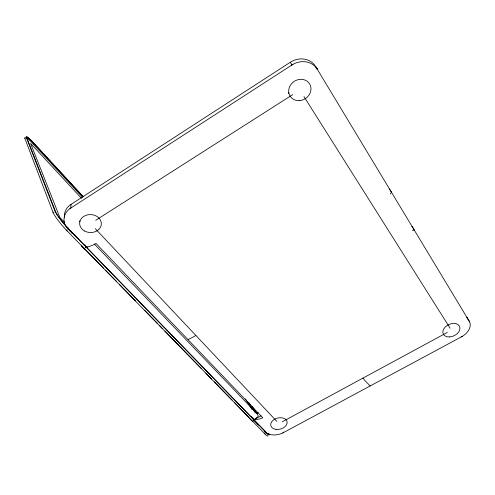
<?xml version="1.0" encoding="UTF-8"?>
<svg xmlns="http://www.w3.org/2000/svg" width="495" height="495" viewBox="0 0 495 495"><rect width="100%" height="100%" fill="white"/><g stroke="black" fill="none" stroke-linecap="round" stroke-linejoin="round"><path stroke-width="0.74" d="M253.106 418.139L253.49 419.989L258.65 419.166A34.044 23.073 -45.1 0 0 262.765 417.786L96.086 243.509A41.617 17.313 -41.6 0 1 91.495 245.706L85.988 247.58L86.043 246.362M66.701 227.527A18.105 14.955 3.4 0 1 70.742 208.079L71.063 204.367L290.367 62.222A19.088 17.139 -35.8 0 1 315.692 66.615L317.437 69.424M68.087 229.166L68.192 227.966M265.079 432.197L265.617 431.758A13.031 1.417 52.1 0 0 268.822 433.979M68.18 229.259L68.824 229.012L265.617 431.758M55.106 212.083L55.619 211.668L26.903 137.926L26.464 138.284M26.136 137.839A13.012 1.392 49.1 0 1 33.202 143.946L33.895 143.383L83.234 196.812M291.617 65.167L292.879 64.387M69.919 208.649A18.358 15.166 3.4 0 1 70.766 208.067L291.889 64.994A19.243 17.245 -35.5 0 1 317.419 69.393L316.59 68.155M95.721 220.306L292.7 94.632M85.988 247.58L87.256 246.782M256.441 413.665L258.359 412.62M261.1 415.825L253.49 419.989L258.532 425.18M282.323 421.783L447.301 332.43M282.775 432.97L461.458 336.835A15.11 10.383 -25.3 0 0 462.231 336.396M85.134 249.393L83.247 247.927A77.102 33.017 -40.2 0 1 81.285 245.471L99.031 263.612M370.155 385.964L365.069 380.698A53.553 7.505 60.4 0 1 362.977 378.1M253.112 421.783L250.761 419.748A62.822 43.678 -42.4 0 1 248.051 416.604L234.587 402.732M177.829 344.526L176.387 343.258M265.537 432.321L264.714 431.541M265.128 434.103L67.178 230.967A17.542 2.537 49.4 0 1 53.027 212.355L24.806 138.21M264.175 430.984L264.918 431.751A13.879 9.38 -13.9 0 0 283.48 432.611L283.344 432.079M99.489 264.083L103.616 268.302M105.441 270.165L114.877 279.817M115.323 280.275L116.653 281.636M119.301 284.347L135.407 300.824M144.515 310.148L157.571 323.532M159.706 325.722L162.36 328.445M164.996 331.149L201.137 368.274M68.848 229.946L68.05 229.123M69.789 230.911L72.449 233.652M214.329 381.849L231.951 400.01M205.901 373.174L211.538 378.978M67.202 230.998L66.181 229.934M64.703 222.472L59.87 217.478L30.585 143.383L81.502 198.322M94.279 243.948L256.8 413.467M95.281 228.684L276.816 421.375M83.086 196.509L33.79 143.123A13.94 1.473 49.1 0 0 26.291 137.263L54.852 210.876A17.535 2.481 49.4 0 0 69.015 229.476L265.97 432.333A13.965 1.522 52.1 0 0 269.268 434.041M33.202 143.946L82.578 197.338M173.126 339.415L173.324 339.688A84.398 48.671 -40.3 0 0 176.375 343.27M303.967 96.599L450.147 328.265M254.028 409.019L258.173 415.658A0.842 0.582 -47.2 0 1 257.846 416.697L254.306 419.624A0.842 0.582 -47.5 0 1 253.353 419.649L251.615 416.771A0.835 0.575 -47.4 0 1 251.547 416.561M252.413 406.667L256.787 413.721M249.028 402.806L254.913 412.341M245.52 398.914L251.992 409.427M315.692 66.615L469.631 321.874M461.192 336.34L461.476 336.823A14.899 10.234 -25.3 0 0 469.223 321.094L466.909 317.32A14.801 10.216 -25.3 0 1 467.657 319.04M290.367 62.222L291.889 64.994M85.152 245.483L85.932 247.283A1.04 0.439 -42.7 0 0 86.916 247.061M52.984 212.244L53.021 212.343A17.783 2.574 49.4 0 0 53.194 212.763M264.602 430.396L264.893 431.727M24.874 138.402A13.94 1.504 49.1 0 1 25.542 137.858M267.974 435.594A13.965 1.553 52.1 0 1 264.54 433.515M68.824 229.012A16.366 2.32 49.4 0 1 55.619 211.668M26.903 137.926A13.012 1.374 49.1 0 1 33.895 143.383M267.814 433.49A13.031 1.435 52.1 0 1 268.049 434.721M84.892 244.883A1.027 0.433 -42.6 0 1 84.868 244.778M256.082 413.449A0.835 0.575 -47 0 1 256.856 413.535M412.428 230.249A2.215 1.689 -28.4 0 0 414.235 229.921L412.069 226.401A2.197 1.683 -28.6 0 1 411.896 226.493M390.425 193.898A2.296 1.819 -29.7 0 1 391.613 192.413L389.528 189.028A2.277 1.807 -29.8 0 0 389.355 189.139M64.468 217.435A17.968 14.887 3.6 0 1 71.063 204.367M195.89 335.468A55.879 30.808 -42.5 0 1 188.075 339.502M288.721 93.462A11.453 10.24 -33.9 0 1 288.331 92.59M79.843 221.729A10.81 8.947 2.5 0 1 79.794 220.807M449.491 336.934A8.99 6.181 -25 0 0 459.552 326.434A8.99 6.181 -25 0 0 445.098 327.17A8.99 6.181 -25 0 0 449.491 336.934M299.642 100.615A11.521 10.277 -33.7 0 0 309.592 83.859A11.521 10.277 -33.7 0 0 290.274 85.474A11.521 10.277 -33.7 0 0 299.642 100.615M84.558 230.998A10.865 8.972 2.4 0 0 101.339 224.179A10.865 8.972 2.4 0 0 85.573 215.486A10.865 8.972 2.4 0 0 84.558 230.998M276.037 429.375A8.396 5.686 -14.1 0 0 287.069 421.548A8.396 5.686 -14.1 0 0 273.667 419.822A8.396 5.686 -14.1 0 0 276.037 429.375"/></g></svg>
